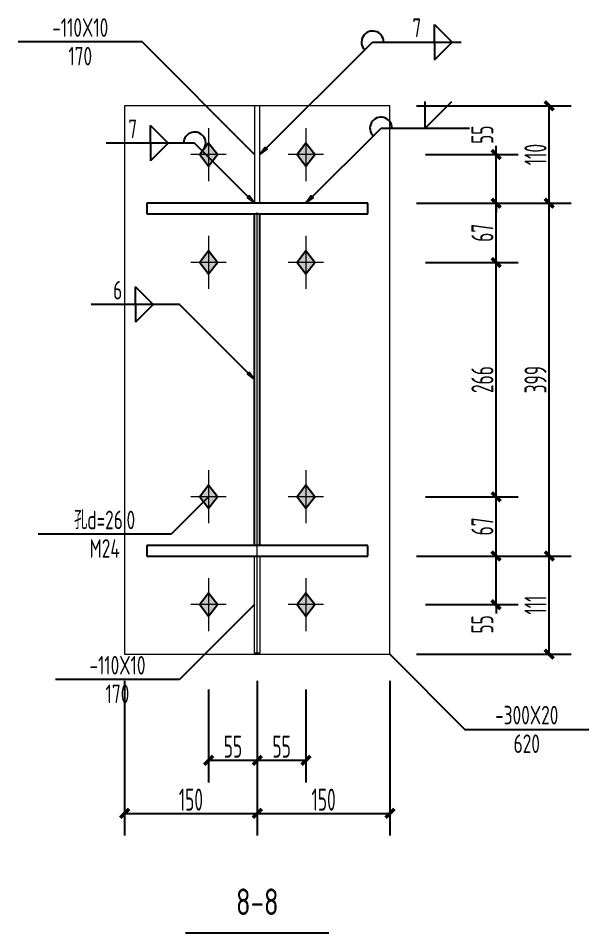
# Model space of a CAD drawing. Extents: x 447413 to 2975780, y -1432727 to 1301644.
# Drawn here: x 2701385 to 2707832, y -1247539 to -1237198 of the extents above; entities that cross this region are included whole.
import ezdxf
from ezdxf.enums import TextEntityAlignment as Align

# ---------------------------------------------------------------- set-up
doc = ezdxf.new("R2010")
doc.units = 0
doc.header["$LTSCALE"] = 1000
doc.header["$MEASUREMENT"] = 0
doc.linetypes.add('线型6', pattern=[8.75, 5, -1.25, 1.25, -1.25])
for name, color, linetype in [('10', 7, 'Continuous'), ('尺寸标注', 253, 'Continuous'), ('焊缝标注', 253, 'Continuous'), ('螺栓孔标注', 253, 'Continuous'), ('钢板标注', 253, 'Continuous')]:
    doc.layers.add(name, color=color, linetype=linetype)
doc.layers.add('20', color=2, linetype='Continuous', lineweight=18)
doc.styles.add('PkpmHz', font='Pkpmeng', dxfattribs={"width": 0.6, "bigfont": 'hztxt'})
doc.dimstyles.new('Pkpm_1.00', dxfattribs={"dimtxt": 250, "dimasz": 100, "dimexe": 250, "dimexo": 0.0625, "dimgap": 30, "dimtad": 1, "dimdec": 0, "dimrnd": 5, "dimzin": 0, "dimdsep": 46, "dimtxsty": 'PkpmHz', "dimblk1": 'ARCHTICK', "dimblk2": 'ARCHTICK', "dimsah": 1, "dimcen": 0.09, "dimadec": 0, "dimazin": 0, "dimtfac": 1, "dimtdec": 0, "dimtmove": 2, "dimatfit": 1, "dimfxl": 0, "dimtolj": 1, "dimtzin": 0, "dimarcsym": 0})

# ---------------------------------------------------------------- blocks, each defined once
blk = doc.blocks.new('_ArchTick')
at = {"color": 0, "linetype": 'ByBlock', "const_width": 0.4}
blk.add_lwpolyline([(-0.5, -0.5), (0.5, 0.5)], dxfattribs=at)
blk = doc.blocks.new('*D1387')
at = {"layer": 'Defpoints', "color": 0, "linetype": 'Continuous', "transparency": 16777216}
for p in [(2705586, -1238739), (2706786, -1238739), (2705586, -1239289)]:
    blk.add_point(p, dxfattribs=at)
at = {"layer": '尺寸标注', "color": 0, "linetype": 'Continuous', "lineweight": -2, "transparency": 16777216}
for p, q in [((2705986, -1238739), (2707036, -1238739)), ((2706786, -1238739), (2706786, -1238639)), ((2706786, -1239289), (2706786, -1238739)), ((2705986, -1239289), (2707036, -1239289)), ((2706786, -1239289), (2706786, -1239389))]:
    blk.add_line(p, q, dxfattribs=at)
at = {"layer": '尺寸标注', "color": 0, "linetype": 'Continuous', "lineweight": -2, "transparency": 16777216, "xscale": 100, "yscale": 100, "zscale": 100}
for p, rotation in [((2706786, -1238739), 270), ((2706786, -1239289), 90)]:
    blk.add_blockref('_ArchTick', p, dxfattribs=dict(at, rotation=rotation))
at = {"layer": '尺寸标注', "color": 0, "linetype": 'Continuous', "transparency": 16777216, "insert": (2706631, -1238515), "char_height": 250, "attachment_point": 5, "rotation": 90, "style": 'PkpmHz'}
blk.add_mtext('\\A1;55', dxfattribs=at)
blk = doc.blocks.new('*D1388')
at = {"layer": 'Defpoints', "color": 0, "linetype": 'Continuous', "transparency": 16777216}
for p in [(2705586, -1239289), (2706786, -1239289), (2705586, -1239959)]:
    blk.add_point(p, dxfattribs=at)
at = {"layer": '尺寸标注', "color": 0, "linetype": 'Continuous', "lineweight": -2, "transparency": 16777216}
for p, q in [((2705986, -1239289), (2707036, -1239289)), ((2706786, -1239959), (2706786, -1239289)), ((2705986, -1239959), (2707036, -1239959))]:
    blk.add_line(p, q, dxfattribs=at)
at = {"layer": '尺寸标注', "color": 0, "linetype": 'Continuous', "lineweight": -2, "transparency": 16777216, "xscale": 100, "yscale": 100, "zscale": 100}
for p, rotation in [((2706786, -1239289), 90), ((2706786, -1239959), 270)]:
    blk.add_blockref('_ArchTick', p, dxfattribs=dict(at, rotation=rotation))
at = {"layer": '尺寸标注', "color": 0, "linetype": 'Continuous', "transparency": 16777216, "insert": (2706631, -1239624), "char_height": 250, "attachment_point": 5, "rotation": 90, "style": 'PkpmHz'}
blk.add_mtext('\\A1;67', dxfattribs=at)
blk = doc.blocks.new('*D1389')
at = {"layer": 'Defpoints', "color": 0, "linetype": 'Continuous', "transparency": 16777216}
for p in [(2705586, -1243279), (2706786, -1243279), (2705586, -1243829)]:
    blk.add_point(p, dxfattribs=at)
at = {"layer": '尺寸标注', "color": 0, "linetype": 'Continuous', "lineweight": -2, "transparency": 16777216}
for p, q in [((2706786, -1243279), (2706786, -1243179)), ((2705986, -1243279), (2707036, -1243279)), ((2706786, -1243829), (2706786, -1243279)), ((2705986, -1243829), (2707036, -1243829)), ((2706786, -1243829), (2706786, -1243929))]:
    blk.add_line(p, q, dxfattribs=at)
at = {"layer": '尺寸标注', "color": 0, "linetype": 'Continuous', "lineweight": -2, "transparency": 16777216, "xscale": 100, "yscale": 100, "zscale": 100}
for p, rotation in [((2706786, -1243279), 270), ((2706786, -1243829), 90)]:
    blk.add_blockref('_ArchTick', p, dxfattribs=dict(at, rotation=rotation))
at = {"layer": '尺寸标注', "color": 0, "linetype": 'Continuous', "transparency": 16777216, "insert": (2706631, -1244053), "char_height": 250, "attachment_point": 5, "rotation": 90, "style": 'PkpmHz'}
blk.add_mtext('\\A1;55', dxfattribs=at)
blk = doc.blocks.new('*D1390')
at = {"layer": 'Defpoints', "color": 0, "linetype": 'Continuous', "transparency": 16777216}
for p in [(2705586, -1242609), (2706786, -1242609), (2705586, -1243279)]:
    blk.add_point(p, dxfattribs=at)
at = {"layer": '尺寸标注', "color": 0, "linetype": 'Continuous', "lineweight": -2, "transparency": 16777216}
for p, q in [((2705986, -1242609), (2707036, -1242609)), ((2706786, -1243279), (2706786, -1242609)), ((2705986, -1243279), (2707036, -1243279))]:
    blk.add_line(p, q, dxfattribs=at)
at = {"layer": '尺寸标注', "color": 0, "linetype": 'Continuous', "lineweight": -2, "transparency": 16777216, "xscale": 100, "yscale": 100, "zscale": 100}
for p, rotation in [((2706786, -1242609), 90), ((2706786, -1243279), 270)]:
    blk.add_blockref('_ArchTick', p, dxfattribs=dict(at, rotation=rotation))
at = {"layer": '尺寸标注', "color": 0, "linetype": 'Continuous', "transparency": 16777216, "insert": (2706631, -1242944), "char_height": 250, "attachment_point": 5, "rotation": 90, "style": 'PkpmHz'}
blk.add_mtext('\\A1;67', dxfattribs=at)
blk = doc.blocks.new('*D1391')
at = {"layer": 'Defpoints', "color": 0, "linetype": 'Continuous', "transparency": 16777216}
for p in [(2705586, -1239959), (2706786, -1239959), (2705586, -1242609)]:
    blk.add_point(p, dxfattribs=at)
at = {"layer": '尺寸标注', "color": 0, "linetype": 'Continuous', "lineweight": -2, "transparency": 16777216}
for p, q in [((2705986, -1239959), (2707036, -1239959)), ((2706786, -1242609), (2706786, -1239959)), ((2705986, -1242609), (2707036, -1242609))]:
    blk.add_line(p, q, dxfattribs=at)
at = {"layer": '尺寸标注', "color": 0, "linetype": 'Continuous', "lineweight": -2, "transparency": 16777216, "xscale": 100, "yscale": 100, "zscale": 100}
for p, rotation in [((2706786, -1239959), 90), ((2706786, -1242609), 270)]:
    blk.add_blockref('_ArchTick', p, dxfattribs=dict(at, rotation=rotation))
at = {"layer": '尺寸标注', "color": 0, "linetype": 'Continuous', "transparency": 16777216, "insert": (2706631, -1241284), "char_height": 250, "attachment_point": 5, "rotation": 90, "style": 'PkpmHz'}
blk.add_mtext('\\A1;266', dxfattribs=at)
blk = doc.blocks.new('*D1392')
at = {"layer": 'Defpoints', "color": 0, "linetype": 'Continuous', "transparency": 16777216}
for p in [(2703536, -1244389), (2704086, -1244389), (2704086, -1245589)]:
    blk.add_point(p, dxfattribs=at)
at = {"layer": '尺寸标注', "color": 0, "linetype": 'Continuous', "lineweight": -2, "transparency": 16777216}
for p, q in [((2703536, -1244789), (2703536, -1245839)), ((2704086, -1244789), (2704086, -1245839)), ((2703536, -1245589), (2704086, -1245589))]:
    blk.add_line(p, q, dxfattribs=at)
at = {"layer": '尺寸标注', "color": 0, "linetype": 'Continuous', "lineweight": -2, "transparency": 16777216, "xscale": 100, "yscale": 100, "zscale": 100, "rotation": 180}
blk.add_blockref('_ArchTick', (2703536, -1245589), dxfattribs=at)
at = {"layer": '尺寸标注', "color": 0, "linetype": 'Continuous', "lineweight": -2, "transparency": 16777216, "xscale": 100, "yscale": 100, "zscale": 100}
blk.add_blockref('_ArchTick', (2704086, -1245589), dxfattribs=at)
at = {"layer": '尺寸标注', "color": 0, "linetype": 'Continuous', "transparency": 16777216, "insert": (2703811, -1245434), "char_height": 250, "attachment_point": 5, "style": 'PkpmHz'}
blk.add_mtext('\\A1;55', dxfattribs=at)
blk = doc.blocks.new('*D1393')
at = {"layer": 'Defpoints', "color": 0, "linetype": 'Continuous', "transparency": 16777216}
for p in [(2704086, -1244389), (2704636, -1244389), (2704636, -1245589)]:
    blk.add_point(p, dxfattribs=at)
at = {"layer": '尺寸标注', "color": 0, "linetype": 'Continuous', "lineweight": -2, "transparency": 16777216}
for p, q in [((2704086, -1244789), (2704086, -1245839)), ((2704636, -1244789), (2704636, -1245839)), ((2704086, -1245589), (2704636, -1245589))]:
    blk.add_line(p, q, dxfattribs=at)
at = {"layer": '尺寸标注', "color": 0, "linetype": 'Continuous', "lineweight": -2, "transparency": 16777216, "xscale": 100, "yscale": 100, "zscale": 100, "rotation": 180}
blk.add_blockref('_ArchTick', (2704086, -1245589), dxfattribs=at)
at = {"layer": '尺寸标注', "color": 0, "linetype": 'Continuous', "lineweight": -2, "transparency": 16777216, "xscale": 100, "yscale": 100, "zscale": 100}
blk.add_blockref('_ArchTick', (2704636, -1245589), dxfattribs=at)
at = {"layer": '尺寸标注', "color": 0, "linetype": 'Continuous', "transparency": 16777216, "insert": (2704361, -1245434), "char_height": 250, "attachment_point": 5, "style": 'PkpmHz'}
blk.add_mtext('\\A1;55', dxfattribs=at)
blk = doc.blocks.new('*D1394')
at = {"layer": 'Defpoints', "color": 0, "linetype": 'Continuous', "transparency": 16777216}
for p in [(2702586, -1244389), (2704086, -1244389), (2704086, -1246189)]:
    blk.add_point(p, dxfattribs=at)
at = {"layer": '尺寸标注', "color": 0, "linetype": 'Continuous', "lineweight": -2, "transparency": 16777216}
for p, q in [((2702586, -1244689), (2702586, -1246439)), ((2704086, -1244689), (2704086, -1246439)), ((2702586, -1246189), (2704086, -1246189))]:
    blk.add_line(p, q, dxfattribs=at)
at = {"layer": '尺寸标注', "color": 0, "linetype": 'Continuous', "lineweight": -2, "transparency": 16777216, "xscale": 100, "yscale": 100, "zscale": 100, "rotation": 180}
blk.add_blockref('_ArchTick', (2702586, -1246189), dxfattribs=at)
at = {"layer": '尺寸标注', "color": 0, "linetype": 'Continuous', "lineweight": -2, "transparency": 16777216, "xscale": 100, "yscale": 100, "zscale": 100}
blk.add_blockref('_ArchTick', (2704086, -1246189), dxfattribs=at)
at = {"layer": '尺寸标注', "color": 0, "linetype": 'Continuous', "transparency": 16777216, "insert": (2703336, -1246034), "char_height": 250, "attachment_point": 5, "style": 'PkpmHz'}
blk.add_mtext('\\A1;150', dxfattribs=at)
blk = doc.blocks.new('*D1395')
at = {"layer": 'Defpoints', "color": 0, "linetype": 'Continuous', "transparency": 16777216}
for p in [(2704086, -1244389), (2705586, -1244389), (2705586, -1246189)]:
    blk.add_point(p, dxfattribs=at)
at = {"layer": '尺寸标注', "color": 0, "linetype": 'Continuous', "lineweight": -2, "transparency": 16777216}
for p, q in [((2704086, -1244689), (2704086, -1246439)), ((2705586, -1244689), (2705586, -1246439)), ((2704086, -1246189), (2705586, -1246189))]:
    blk.add_line(p, q, dxfattribs=at)
at = {"layer": '尺寸标注', "color": 0, "linetype": 'Continuous', "lineweight": -2, "transparency": 16777216, "xscale": 100, "yscale": 100, "zscale": 100, "rotation": 180}
blk.add_blockref('_ArchTick', (2704086, -1246189), dxfattribs=at)
at = {"layer": '尺寸标注', "color": 0, "linetype": 'Continuous', "lineweight": -2, "transparency": 16777216, "xscale": 100, "yscale": 100, "zscale": 100}
blk.add_blockref('_ArchTick', (2705586, -1246189), dxfattribs=at)
at = {"layer": '尺寸标注', "color": 0, "linetype": 'Continuous', "transparency": 16777216, "insert": (2704836, -1246034), "char_height": 250, "attachment_point": 5, "style": 'PkpmHz'}
blk.add_mtext('\\A1;150', dxfattribs=at)
blk = doc.blocks.new('*D1396')
at = {"layer": 'Defpoints', "color": 0, "linetype": 'Continuous', "transparency": 16777216}
for p in [(2705586, -1243279), (2707386, -1243279), (2705586, -1244389)]:
    blk.add_point(p, dxfattribs=at)
at = {"layer": '尺寸标注', "color": 0, "linetype": 'Continuous', "lineweight": -2, "transparency": 16777216}
for p, q in [((2705886, -1243279), (2707636, -1243279)), ((2707386, -1244389), (2707386, -1243279)), ((2705886, -1244389), (2707636, -1244389))]:
    blk.add_line(p, q, dxfattribs=at)
at = {"layer": '尺寸标注', "color": 0, "linetype": 'Continuous', "lineweight": -2, "transparency": 16777216, "xscale": 100, "yscale": 100, "zscale": 100}
for p, rotation in [((2707386, -1243279), 90), ((2707386, -1244389), 270)]:
    blk.add_blockref('_ArchTick', p, dxfattribs=dict(at, rotation=rotation))
at = {"layer": '尺寸标注', "color": 0, "linetype": 'Continuous', "transparency": 16777216, "insert": (2707231, -1243834), "char_height": 250, "attachment_point": 5, "rotation": 90, "style": 'PkpmHz'}
blk.add_mtext('\\A1;111', dxfattribs=at)
blk = doc.blocks.new('*D1397')
at = {"layer": 'Defpoints', "color": 0, "linetype": 'Continuous', "transparency": 16777216}
for p in [(2705586, -1239289), (2707386, -1239289), (2705586, -1243279)]:
    blk.add_point(p, dxfattribs=at)
at = {"layer": '尺寸标注', "color": 0, "linetype": 'Continuous', "lineweight": -2, "transparency": 16777216}
for p, q in [((2705886, -1239289), (2707636, -1239289)), ((2707386, -1243279), (2707386, -1239289)), ((2705886, -1243279), (2707636, -1243279))]:
    blk.add_line(p, q, dxfattribs=at)
at = {"layer": '尺寸标注', "color": 0, "linetype": 'Continuous', "lineweight": -2, "transparency": 16777216, "xscale": 100, "yscale": 100, "zscale": 100}
for p, rotation in [((2707386, -1239289), 90), ((2707386, -1243279), 270)]:
    blk.add_blockref('_ArchTick', p, dxfattribs=dict(at, rotation=rotation))
at = {"layer": '尺寸标注', "color": 0, "linetype": 'Continuous', "transparency": 16777216, "insert": (2707231, -1241284), "char_height": 250, "attachment_point": 5, "rotation": 90, "style": 'PkpmHz'}
blk.add_mtext('\\A1;399', dxfattribs=at)
blk = doc.blocks.new('*D1398')
at = {"layer": 'Defpoints', "color": 0, "linetype": 'Continuous', "transparency": 16777216}
for p in [(2705586, -1238189), (2707386, -1238189), (2705586, -1239289)]:
    blk.add_point(p, dxfattribs=at)
at = {"layer": '尺寸标注', "color": 0, "linetype": 'Continuous', "lineweight": -2, "transparency": 16777216}
for p, q in [((2705886, -1238189), (2707636, -1238189)), ((2707386, -1239289), (2707386, -1238189)), ((2705886, -1239289), (2707636, -1239289))]:
    blk.add_line(p, q, dxfattribs=at)
at = {"layer": '尺寸标注', "color": 0, "linetype": 'Continuous', "lineweight": -2, "transparency": 16777216, "xscale": 100, "yscale": 100, "zscale": 100}
for p, rotation in [((2707386, -1238189), 90), ((2707386, -1239289), 270)]:
    blk.add_blockref('_ArchTick', p, dxfattribs=dict(at, rotation=rotation))
at = {"layer": '尺寸标注', "color": 0, "linetype": 'Continuous', "transparency": 16777216, "insert": (2707231, -1238739), "char_height": 250, "attachment_point": 5, "rotation": 90, "style": 'PkpmHz'}
blk.add_mtext('\\A1;110', dxfattribs=at)

msp = doc.modelspace()

# ---------------------------------------------------------------- hatches: boundary and pattern name
at = {"layer": '10'}
for points in [[(2703536.3, -1238609), (2703436.3, -1238739), (2703536.3, -1238869), (2703636.3, -1238739)], [(2704636.3, -1238609), (2704536.3, -1238739), (2704636.3, -1238869), (2704736.3, -1238739)], [(2703536.3, -1239829), (2703436.3, -1239959), (2703536.3, -1240089), (2703636.3, -1239959)], [(2704636.3, -1239829), (2704536.3, -1239959), (2704636.3, -1240089), (2704736.3, -1239959)], [(2703536.3, -1242479), (2703436.3, -1242609), (2703536.3, -1242739), (2703636.3, -1242609)], [(2704636.3, -1242479), (2704536.3, -1242609), (2704636.3, -1242739), (2704736.3, -1242609)], [(2703536.3, -1243699), (2703436.3, -1243829), (2703536.3, -1243959), (2703636.3, -1243829)], [(2704636.3, -1243699), (2704536.3, -1243829), (2704636.3, -1243959), (2704736.3, -1243829)]]:
    msp.add_hatch(color=1, dxfattribs=at).paths.add_polyline_path(points)
at = {"layer": '焊缝标注'}
for points in [[(2704116.3, -1238739), (2704197.6, -1238678.9), (2704176.4, -1238657.7)], [(2704056.3, -1239289), (2703996.2, -1239207.6), (2703975, -1239228.8)], [(2704636.3, -1239289), (2704717.6, -1239228.9), (2704696.4, -1239207.7)], [(2704056.3, -1241284), (2703996.2, -1241202.6), (2703975, -1241223.8)]]:
    msp.add_hatch(color=256, dxfattribs=at).paths.add_polyline_path(points)

# ---------------------------------------------------------------- linework, layer by layer
at = {"layer": '10', "linetype": '线型6', "lineweight": 18}
msp.add_line((2704086.3, -1244394, 126000), (2704086.3, -1238184, 126000), dxfattribs=at)
at = {"layer": '10', "color": 9, "lineweight": 18}
for p, q in [((2703536.3, -1238439, 126000), (2703536.3, -1239039, 126000)), ((2704636.3, -1238439, 126000), (2704636.3, -1239039, 126000)), ((2703736.3, -1238739, 126000), (2703336.3, -1238739, 126000)), ((2704836.3, -1238739, 126000), (2704436.3, -1238739, 126000)), ((2703536.3, -1239659, 126000), (2703536.3, -1240259, 126000)), ((2704636.3, -1239659, 126000), (2704636.3, -1240259, 126000)), ((2703736.3, -1239959, 126000), (2703336.3, -1239959, 126000)), ((2704836.3, -1239959, 126000), (2704436.3, -1239959, 126000)), ((2703536.3, -1242309, 126000), (2703536.3, -1242909, 126000)), ((2704636.3, -1242309, 126000), (2704636.3, -1242909, 126000)), ((2703736.3, -1242609, 126000), (2703336.3, -1242609, 126000)), ((2704836.3, -1242609, 126000), (2704436.3, -1242609, 126000)), ((2703536.3, -1243529, 126000), (2703536.3, -1244129, 126000)), ((2704636.3, -1243529, 126000), (2704636.3, -1244129, 126000)), ((2703736.3, -1243829, 126000), (2703336.3, -1243829, 126000)), ((2704836.3, -1243829, 126000), (2704436.3, -1243829, 126000))]:
    msp.add_line(p, q, dxfattribs=at)
at = {"layer": '10', "color": 3}
for p, q in [((2705336.3, -1239289, 126000), (2702836.3, -1239289, 126000)), ((2702836.3, -1239289, 126000), (2702836.3, -1239409, 126000)), ((2705336.3, -1239409, 126000), (2705336.3, -1239289, 126000)), ((2702836.3, -1239409, 126000), (2705336.3, -1239409, 126000)), ((2704056.3, -1243159, 126000), (2704056.3, -1239409, 126000)), ((2704116.3, -1243159, 126000), (2704116.3, -1239409, 126000)), ((2705336.3, -1243159, 126000), (2702836.3, -1243159, 126000)), ((2702836.3, -1243159, 126000), (2702836.3, -1243279, 126000)), ((2705336.3, -1243279, 126000), (2705336.3, -1243159, 126000)), ((2702836.3, -1243279, 126000), (2705336.3, -1243279, 126000))]:
    msp.add_line(p, q, dxfattribs=at)
at = {"layer": '10'}
msp.add_line((2703276.3, -1247539, 126000), (2704896.3, -1247539, 126000), dxfattribs=at)
at = {"layer": '10', "color": 1, "linetype": 'Continuous', "elevation": 126000}
for points in [[(2703536.3, -1238609), (2703436.3, -1238739), (2703536.3, -1238869), (2703636.3, -1238739)], [(2704636.3, -1238609), (2704536.3, -1238739), (2704636.3, -1238869), (2704736.3, -1238739)], [(2703536.3, -1239829), (2703436.3, -1239959), (2703536.3, -1240089), (2703636.3, -1239959)], [(2704636.3, -1239829), (2704536.3, -1239959), (2704636.3, -1240089), (2704736.3, -1239959)], [(2703536.3, -1242479), (2703436.3, -1242609), (2703536.3, -1242739), (2703636.3, -1242609)], [(2704636.3, -1242479), (2704536.3, -1242609), (2704636.3, -1242739), (2704736.3, -1242609)], [(2703536.3, -1243699), (2703436.3, -1243829), (2703536.3, -1243959), (2703636.3, -1243829)], [(2704636.3, -1243699), (2704536.3, -1243829), (2704636.3, -1243959), (2704736.3, -1243829)]]:
    msp.add_lwpolyline(points, close=True, dxfattribs=at)
at = {"layer": '20'}
for p, q in [((2705586.3, -1238189, 126000), (2702586.3, -1238189, 126000)), ((2702586.3, -1238189, 126000), (2702586.3, -1244389, 126000)), ((2704116.3, -1238189, 126000), (2704056.3, -1238189, 126000)), ((2704056.3, -1238189, 126000), (2704056.3, -1239289, 126000)), ((2704116.3, -1239289, 126000), (2704116.3, -1238189, 126000)), ((2705586.3, -1244389, 126000), (2705586.3, -1238189, 126000)), ((2704056.3, -1239289, 126000), (2704116.3, -1239289, 126000)), ((2704056.3, -1243279, 126000), (2704116.3, -1243279, 126000)), ((2704056.3, -1244379, 126000), (2704056.3, -1243279, 126000)), ((2704116.3, -1243279, 126000), (2704116.3, -1244379, 126000)), ((2702586.3, -1244389, 126000), (2705586.3, -1244389, 126000)), ((2704116.3, -1244379, 126000), (2704056.3, -1244379, 126000))]:
    msp.add_line(p, q, dxfattribs=at)
at = {"layer": '焊缝标注'}
for p, q in [((2706089.6, -1237266.7, 126000), (2706289.6, -1237466.7, 126000)), ((2706089.6, -1237466.7, 126000), (2706089.6, -1237266.7, 126000)), ((2704116.3, -1238739, 126000), (2705389.6, -1237466.7, 126000)), ((2705389.6, -1237466.7, 126000), (2706389.6, -1237466.7, 126000)), ((2706089.6, -1237666.7, 126000), (2706289.6, -1237466.7, 126000)), ((2706089.6, -1237466.7, 126000), (2706089.6, -1237666.7, 126000)), ((2705985.1, -1238440.8, 126000), (2705985.1, -1238140.8, 126000)), ((2705985.1, -1238440.8, 126000), (2706285.1, -1238140.8, 126000)), ((2703078.2, -1238609.4, 126000), (2702878.2, -1238409.4, 126000)), ((2702878.2, -1238609.4, 126000), (2702878.2, -1238409.4, 126000)), ((2704636.3, -1239289, 126000), (2705485.1, -1238440.8, 126000)), ((2705485.1, -1238440.8, 126000), (2706485.1, -1238440.8, 126000)), ((2703378.2, -1238609.4, 126000), (2702378.2, -1238609.4, 126000)), ((2703078.2, -1238609.4, 126000), (2702878.2, -1238809.4, 126000)), ((2702878.2, -1238609.4, 126000), (2702878.2, -1238809.4, 126000)), ((2704056.3, -1239289, 126000), (2703378.2, -1238609.4, 126000)), ((2702908.7, -1240434.5, 126000), (2702708.7, -1240234.5, 126000)), ((2702708.7, -1240434.5, 126000), (2702708.7, -1240234.5, 126000)), ((2703208.7, -1240434.5, 126000), (2702208.7, -1240434.5, 126000)), ((2702908.7, -1240434.5, 126000), (2702708.7, -1240634.5, 126000)), ((2702708.7, -1240434.5, 126000), (2702708.7, -1240634.5, 126000)), ((2704056.3, -1241284, 126000), (2703208.7, -1240434.5, 126000))]:
    msp.add_line(p, q, dxfattribs=at)
at = {"layer": '焊缝标注', "linetype": 'Continuous', "elevation": 126000}
for points in [[(2704116.3, -1238739), (2704197.6, -1238678.9), (2704176.4, -1238657.7)], [(2704056.3, -1239289), (2703996.2, -1239207.6), (2703975, -1239228.8)], [(2704636.3, -1239289), (2704717.6, -1239228.9), (2704696.4, -1239207.7)], [(2704056.3, -1241284), (2703996.2, -1241202.6), (2703975, -1241223.8)]]:
    msp.add_lwpolyline(points, close=True, dxfattribs=at)
at = {"layer": '焊缝标注'}
for centre, start, end in [((2705389.6, -1237466.7, 126000), 0, 224.97719), ((2705485.1, -1238440.8, 126000), 0, 224.97719), ((2703378.2, -1238609.4, 126000), 314.93158, 180)]:
    msp.add_arc(centre, 125, start, end, dxfattribs=at)
at = {"layer": '螺栓孔标注'}
for p, q in [((2703536.3, -1242609, 126000), (2703111.1, -1243032.4, 126000)), ((2703111.1, -1243032.4, 126000), (2701611.1, -1243032.4, 126000))]:
    msp.add_line(p, q, dxfattribs=at)
at = {"layer": '螺栓孔标注', "const_width": 0.1, "elevation": 126000}
msp.add_lwpolyline([(2703536.3, -1242609, 1), (2703536.2, -1242609, 1)], format="xyb", close=True, dxfattribs=at)
at = {"layer": '钢板标注'}
for p, q in [((2702785, -1237464.7, 126000), (2701385, -1237464.7, 126000)), ((2704056.3, -1238739, 126000), (2702785, -1237464.7, 126000)), ((2704056.3, -1243829, 126000), (2703206, -1244675.8, 126000)), ((2705586.3, -1244389, 126000), (2706432.4, -1245239.9, 126000)), ((2703206, -1244675.8, 126000), (2701806, -1244675.8, 126000)), ((2706432.4, -1245239.9, 126000), (2707832.4, -1245239.9, 126000))]:
    msp.add_line(p, q, dxfattribs=at)
at = {"layer": '钢板标注', "const_width": 0.1, "elevation": 126000}
for points in [[(2704056.3, -1238739, 1), (2704056.2, -1238739, 1)], [(2704056.3, -1243829, 1), (2704056.2, -1243829, 1)], [(2705586.3, -1244389, 1), (2705586.2, -1244389, 1)]]:
    msp.add_lwpolyline(points, format="xyb", close=True, dxfattribs=at)

# ---------------------------------------------------------------- texts
at = {"layer": '10', "style": 'PkpmHz', "width": 0.77}
msp.add_text('8-8', height=300, dxfattribs=at).set_placement((2704086.3, -1247189, 126000), align=Align.MIDDLE_CENTER)
at = {"layer": '焊缝标注', "style": 'PkpmHz', "width": 0.71}
for s, p in [('7', (2705889.6, -1237410.1, 126000)), ('7', (2702678.2, -1238552.8, 126000)), ('6', (2702508.7, -1240377.8, 126000))]:
    msp.add_text(s, height=210, dxfattribs=at).set_placement(p, align=Align.CENTER)
at = {"layer": '螺栓孔标注', "style": 'PkpmHz', "width": 0.71}
msp.add_text('孔d=26.0', height=210, dxfattribs=at).set_placement((2702361.1, -1242975.8, 126000), align=Align.CENTER)
msp.add_text('M24', height=210, dxfattribs=at).set_placement((2702361.1, -1243089, 126000), align=Align.TOP_CENTER)
at = {"layer": '钢板标注', "style": 'PkpmHz', "width": 0.71}
for s, p in [('-110X10', (2702085, -1237408.1, 126000)), ('-110X10', (2702506, -1244619.2, 126000)), ('-300X20', (2707132.4, -1245183.3, 126000))]:
    msp.add_text(s, height=210, dxfattribs=at).set_placement(p, align=Align.CENTER)
for s, p in [('170', (2702085, -1237521.3, 126000)), ('170', (2702506, -1244732.5, 126000)), ('620', (2707132.4, -1245296.5, 126000))]:
    msp.add_text(s, height=210, dxfattribs=at).set_placement(p, align=Align.TOP_CENTER)

# ---------------------------------------------------------------- dimensions: what is measured, and where the dimension line sits
at = {"layer": '尺寸标注', "linetype": 'Continuous'}
for base, p1, p2, text, override, picture, middle in [((2707386.3, -1238189, 126000), (2705586.3, -1239289, 126000), (2705586.3, -1238189, 126000), '110', {"dimexo": 300, "dimtih": 0, "dimtoh": 0}, '*D1398', (2707231.3, -1238739, 126000)), ((2706786.3, -1239289, 126000), (2705586.3, -1239959, 126000), (2705586.3, -1239289, 126000), '67', {"dimexo": 400, "dimtih": 0, "dimtoh": 0}, '*D1388', (2706631.3, -1239624, 126000)), ((2707386.3, -1239289, 126000), (2705586.3, -1243279, 126000), (2705586.3, -1239289, 126000), '399', {"dimexo": 300, "dimtih": 0, "dimtoh": 0}, '*D1397', (2707231.3, -1241284, 126000)), ((2706786.3, -1239959, 126000), (2705586.3, -1242609, 126000), (2705586.3, -1239959, 126000), '266', {"dimexo": 400, "dimtih": 0, "dimtoh": 0}, '*D1391', (2706631.3, -1241284, 126000)), ((2706786.3, -1242609, 126000), (2705586.3, -1243279, 126000), (2705586.3, -1242609, 126000), '67', {"dimexo": 400, "dimtih": 0, "dimtoh": 0}, '*D1390', (2706631.3, -1242944, 126000)), ((2707386.3, -1243279, 126000), (2705586.3, -1244389, 126000), (2705586.3, -1243279, 126000), '111', {"dimexo": 300, "dimtih": 0, "dimtoh": 0}, '*D1396', (2707231.3, -1243834, 126000))]:
    dim = msp.add_linear_dim(base=base, p1=p1, p2=p2, angle=90, text=text, dimstyle='Pkpm_1.00', override=override, dxfattribs=at)
    dim.commit()
    dim.dimension.update_dxf_attribs({"geometry": picture, "text_midpoint": middle})
for base, p1, p2, picture, middle in [((2706786.3, -1238739, 126000), (2705586.3, -1239289, 126000), (2705586.3, -1238739, 126000), '*D1387', (2706631, -1238515.4, 126000)), ((2706786.3, -1243279, 126000), (2705586.3, -1243829, 126000), (2705586.3, -1243279, 126000), '*D1389', (2706631, -1244052.6, 126000))]:
    dim = msp.add_linear_dim(base=base, p1=p1, p2=p2, angle=90, text='55', dimstyle='Pkpm_1.00', override={"dimexo": 400, "dimtih": 0, "dimtoh": 0}, dxfattribs=at)
    dim.commit()
    dim.dimension.update_dxf_attribs({"geometry": picture, "text_midpoint": middle, "dimtype": 128})
for base, p1, p2, text, override, picture, middle in [((2704086.3, -1246189, 126000), (2702586.3, -1244389, 126000), (2704086.3, -1244389, 126000), '150', {"dimexo": 300, "dimtih": 0, "dimtoh": 0}, '*D1394', (2703336.3, -1246034, 126000)), ((2704086.3, -1245589, 126000), (2703536.3, -1244389, 126000), (2704086.3, -1244389, 126000), '55', {"dimexo": 400, "dimtih": 0, "dimtoh": 0}, '*D1392', (2703811.3, -1245434, 126000)), ((2704636.3, -1245589, 126000), (2704086.3, -1244389, 126000), (2704636.3, -1244389, 126000), '55', {"dimexo": 400, "dimtih": 0, "dimtoh": 0}, '*D1393', (2704361.3, -1245434, 126000)), ((2705586.3, -1246189, 126000), (2704086.3, -1244389, 126000), (2705586.3, -1244389, 126000), '150', {"dimexo": 300, "dimtih": 0, "dimtoh": 0}, '*D1395', (2704836.3, -1246034, 126000))]:
    dim = msp.add_linear_dim(base=base, p1=p1, p2=p2, text=text, dimstyle='Pkpm_1.00', override=override, dxfattribs=at)
    dim.commit()
    dim.dimension.update_dxf_attribs({"geometry": picture, "text_midpoint": middle})

doc.saveas('drawing.dxf')
